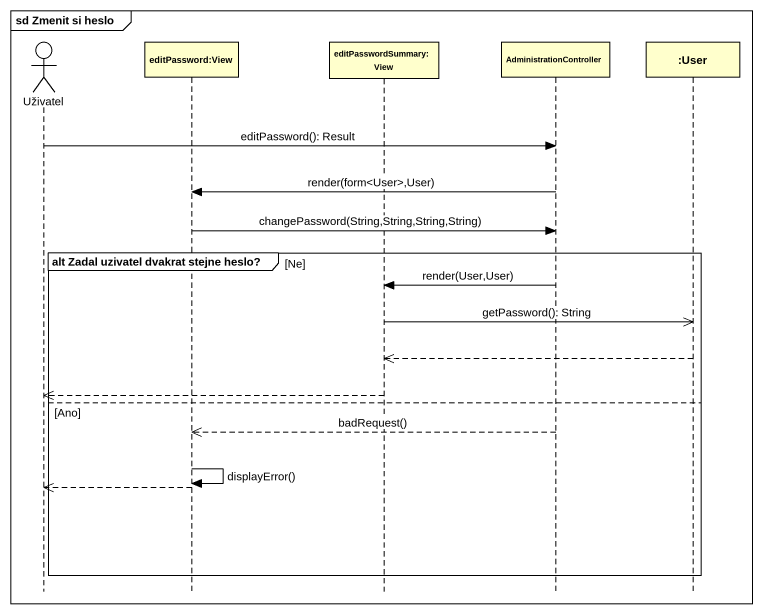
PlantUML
@startuml
mainframe sd Zmenit si heslo
hide footbox
actor Uživatel
participant "editPassword:View" as editPassword_View
participant "editPasswordSummary: View" as editPasswordSummary_View
participant AdministrationController
participant ":User" as User

Uživatel -> AdministrationController : editPassword(): Result
AdministrationController -> editPassword_View : render(form<User>,User)
editPassword_View -> AdministrationController : changePassword(String,String,String,String)
group alt Zadal uzivatel dvakrat stejne heslo? [Ne]
  AdministrationController -> editPasswordSummary_View : render(User,User)
  editPasswordSummary_View ->> User : getPassword(): String
  User -->> editPasswordSummary_View
  editPasswordSummary_View -->> Uživatel
else Ano
  AdministrationController -->> editPassword_View : badRequest()
  editPassword_View -> editPassword_View : displayError()
  editPassword_View -->> Uživatel
end
@enduml
